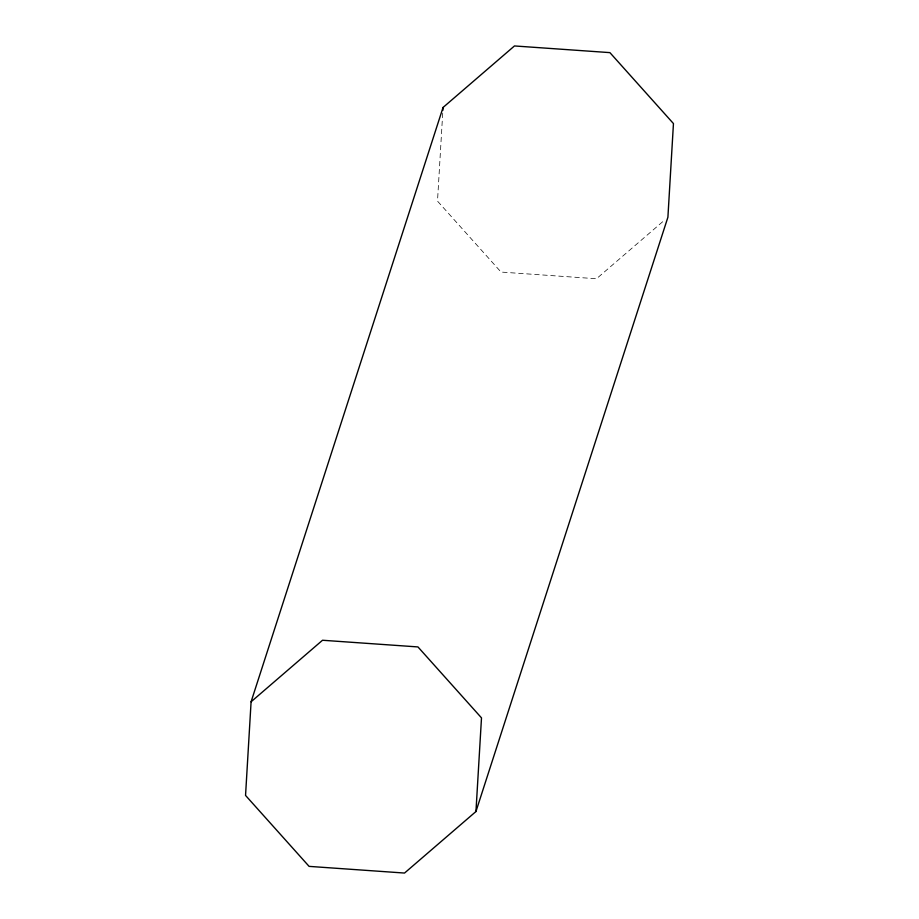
<?xml version="1.0" encoding="UTF-8"?>
<svg xmlns="http://www.w3.org/2000/svg" width="919" height="919" viewBox="0 0 919 919"><rect width="100%" height="100%" fill="white"/><g stroke="black" fill="none" stroke-linecap="round" stroke-linejoin="round"><path stroke-width="0.69" stroke-dasharray="4.59 3.45" d="M442.717 113.14L437.501 201.123L501.05 272.07L596.488 278.744L664.655 220.032"/><path stroke-width="1.38" d="M251.094 701.771L245.545 795.429L309.094 866.376L404.532 873.05L475.95 811.534L667.906 217.229L673.455 123.571L609.906 52.624L514.468 45.95L443.05 107.466L251.094 701.771L322.512 640.256L417.95 646.93L481.499 717.877L475.95 811.534M442.889 110.303L443.05 107.466"/></g></svg>
